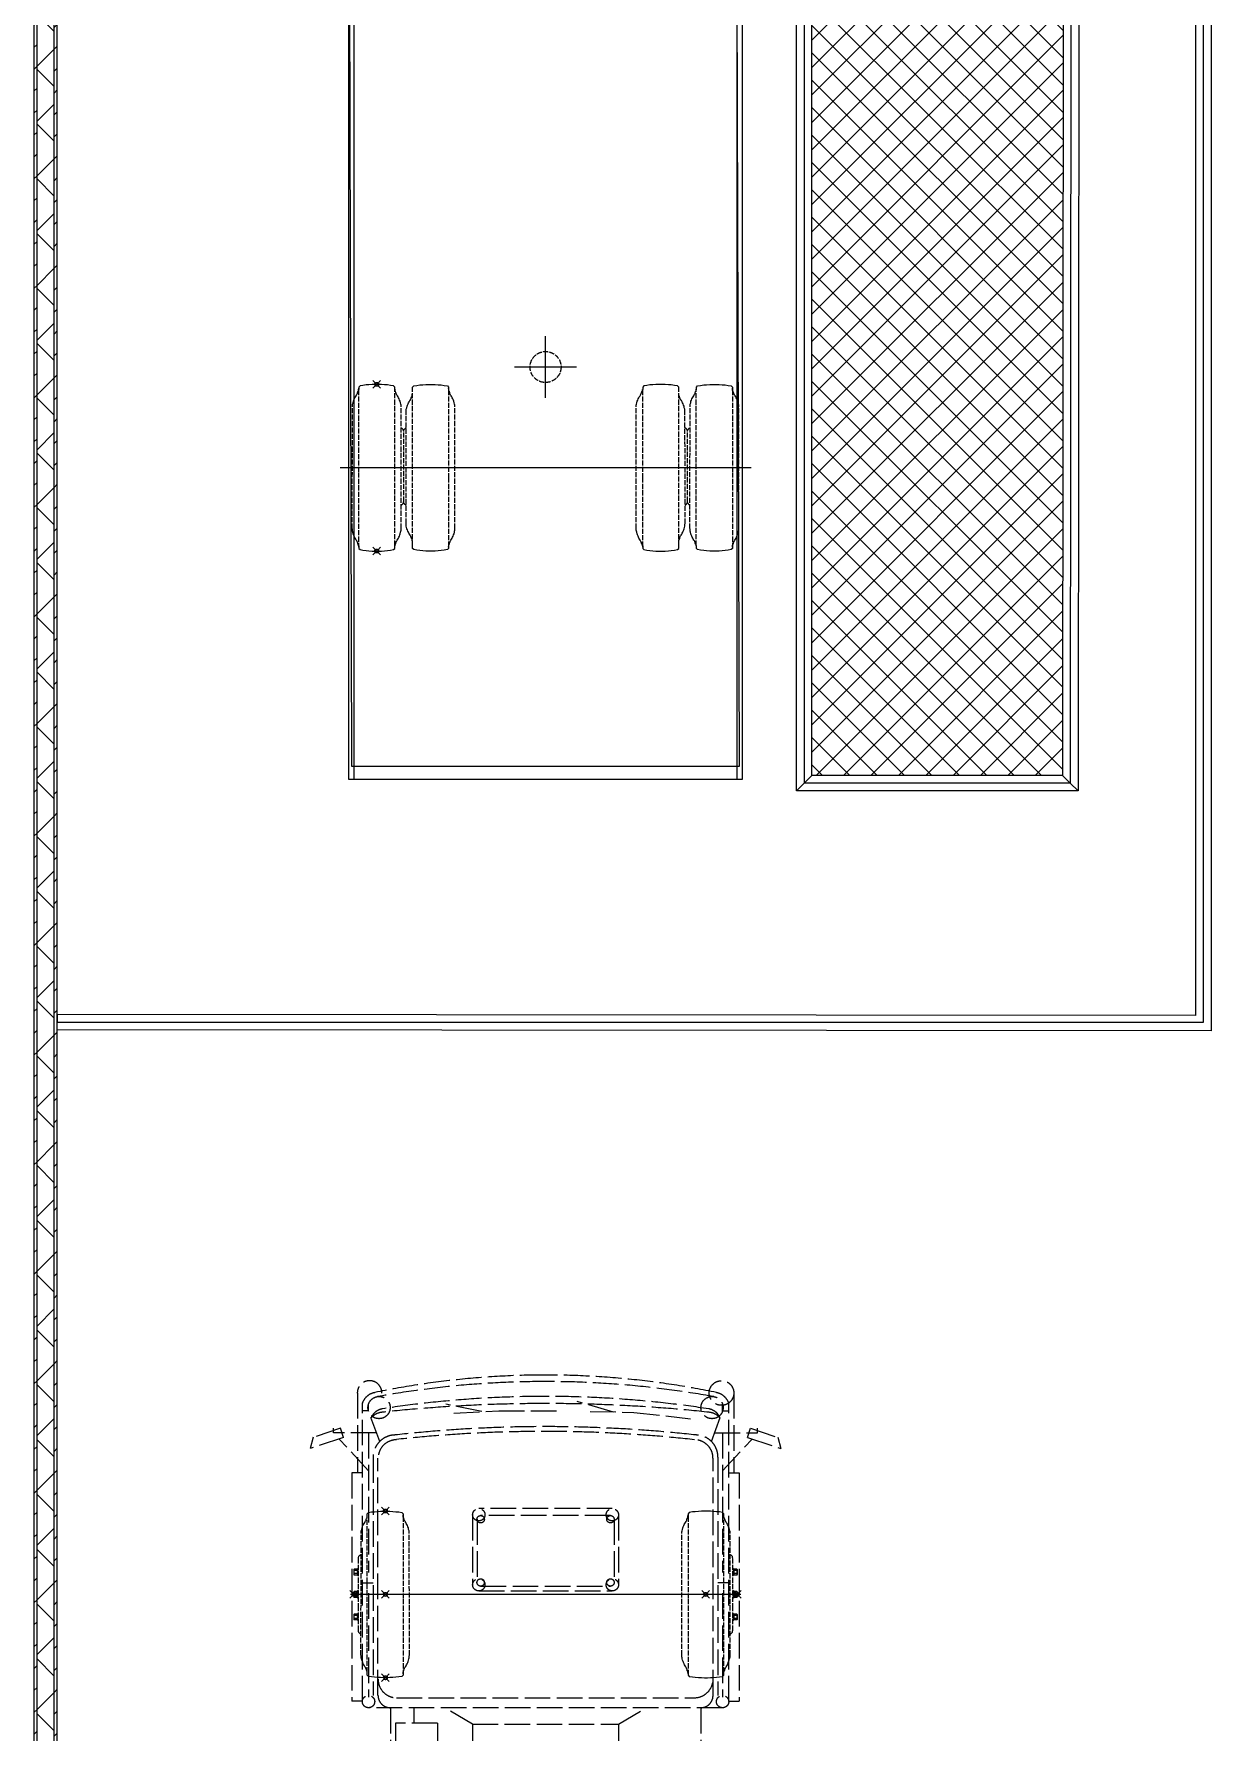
# Model space of a CAD drawing. Extents: x -3873 to 164127, y 7129 to 96529.
# Drawn here: x 27067 to 34667, y 37548 to 48509 of the extents above; entities that cross this region are included whole.
import ezdxf

# ---------------------------------------------------------------- set-up
doc = ezdxf.new("R2010")
doc.units = 0
doc.header["$PDMODE"] = 35
doc.header["$PDSIZE"] = 25
for name, pattern in [('CENTER', [50.8, 31.75, -6.35, 6.35, -6.35]), ('DASHED', [0.2068, 0.1655, -0.0413]), ('K5LT32789', [0])]:
    doc.linetypes.add(name, pattern=pattern)
doc.layers.get('0').update_dxf_attribs({"linetype": 'CONTINUOUS'})
doc.layers.add('BUILDING', color=2, linetype='CONTINUOUS')
doc.layers.add('LAYOUT customer', color=170, linetype='CONTINUOUS')
pattern_1 = [(45, (0, 0), (-70.71068, 70.71068), [])]

# ---------------------------------------------------------------- blocks, each defined once
blk = doc.blocks.new('A$C0c66cbf5')
at = {"linetype": 'DASHED', "ltscale": 1000}
for p, q in [((-471, -9485), (-471, -8623)), ((471, -9485), (471, -8623)), ((-1002, -9591), (-1002, -9237)), ((697, -9491), (697, -9305)), ((969, -9491), (969, -9305)), ((1002, -9591), (1002, -9237)), ((-471, -9485), (-650, -9591)), ((471, -9485), (-471, -9485)), ((471, -9485), (650, -9591)), ((697, -9491), (969, -9491)), ((849, -9491), (849, -9591)), ((-1183, -9633), (-1250, -9633)), ((-1250, -11108), (-1250, -9633)), ((-1183, -9631), (-1183, -11559)), ((-1143, -9591), (1143, -9591)), ((1183, -9631), (1183, -11559)), ((1183, -9633), (1250, -9633)), ((1250, -11108), (1250, -9633)), ((-1143, -10330), (-1143, -9660)), ((-1113, -11209), (-1113, -9671)), ((-1082, -9671), (-1082, -11202)), ((962, -9656), (-962, -9656)), ((1082, -9671), (1082, -11202)), ((1113, -11209), (1113, -9671)), ((1143, -10330), (1143, -9660)), ((-1183, -10398), (-1113, -10398)), ((-471, -10837), (-471, -10385)), ((-442, -10808), (-442, -10400)), ((431, -10345), (-431, -10345)), ((419, -10376), (-419, -10376)), ((442, -10808), (442, -10400)), ((471, -10837), (471, -10385)), ((1183, -10398), (1113, -10398)), ((-1143, -11366), (-1143, -10464)), ((1143, -11366), (1143, -10464)), ((-419, -10832), (419, -10832)), ((-431, -10877), (431, -10877)), ((-1143, -11121), (-1333, -11326)), ((-1183, -11108), (-1250, -11108)), ((-1215, -11623), (-1215, -11108)), ((1143, -11121), (1333, -11326)), ((1183, -11108), (1250, -11108)), ((1215, -11623), (1215, -11108)), ((-1500, -11337), (-1520, -11264)), ((-1304, -11336), (-1520, -11264)), ((1304, -11336), (1520, -11264)), ((1500, -11337), (1520, -11264)), ((-1324, -11395), (-1500, -11337)), ((-1369, -11366), (-1369, -11395)), ((-1091, -11366), (-1369, -11366)), ((-1304, -11336), (-1324, -11395)), ((-1071, -11310), (-1143, -11508)), ((1071, -11310), (1143, -11508)), ((1091, -11366), (1369, -11366)), ((1304, -11336), (1324, -11395)), ((1324, -11395), (1500, -11337)), ((1369, -11366), (1369, -11395)), ((-1143, -11508), (-1183, -11508)), ((-1143, -11508), (-1143, -11550)), ((-571, -11498), (-936, -11457)), ((-288, -11504), (-571, -11498)), ((-438, -11500), (-205, -11568)), ((301, -11509), (-87, -11509)), ((592, -11492), (301, -11509)), ((411, -11503), (644, -11550)), ((1143, -11508), (1183, -11508)), ((1143, -11508), (1143, -11550))]:
    blk.add_line(p, q, dxfattribs=at)
at = {"linetype": 'DASHED', "ltscale": 200}
for p, q in [((-1170, -9861), (-1174, -9868)), ((-1166, -9856), (-1170, -9861)), ((-1163, -9851), (-1166, -9856)), ((-1161, -9846), (-1163, -9851)), ((-1158, -9841), (-1161, -9846)), ((-1157, -9835), (-1158, -9841)), ((-1156, -9830), (-1157, -9835)), ((-1154, -9829), (-1156, -9830)), ((-1153, -9827), (-1154, -9828)), ((-1154, -9828), (-1154, -9829)), ((-1152, -9823), (-1153, -9827)), ((-1151, -9811), (-1152, -9823)), ((-1143, -9794), (-1151, -9802)), ((-1151, -9802), (-1151, -9818)), ((-1151, -9818), (-1151, -9820)), ((-1151, -9820), (-1151, -10825)), ((-1123, -9791), (-1143, -9794)), ((-1104, -9789), (-1123, -9791)), ((-1084, -9787), (-1104, -9789)), ((-1065, -9786), (-1084, -9787)), ((-1045, -9785), (-1065, -9786)), ((-1026, -9785), (-1045, -9785)), ((-1006, -9786), (-1026, -9785)), ((-987, -9787), (-1006, -9786)), ((-967, -9789), (-987, -9787)), ((-948, -9791), (-967, -9789)), ((-928, -9794), (-948, -9791)), ((-920, -9802), (-928, -9794)), ((-920, -9818), (-920, -9802)), ((-920, -9811), (-919, -9823)), ((-920, -9820), (-920, -9818)), ((-920, -10292), (-920, -9820)), ((-919, -9823), (-918, -9827)), ((-918, -9827), (-917, -9828)), ((-917, -9828), (-917, -9829)), ((-917, -9829), (-915, -9830)), ((-915, -9830), (-914, -9835)), ((-914, -9835), (-913, -9841)), ((-913, -9841), (-910, -9846)), ((-910, -9846), (-908, -9851)), ((-908, -9851), (-905, -9856)), ((-905, -9856), (-901, -9861)), ((-901, -9861), (-897, -9868)), ((901, -9861), (897, -9868)), ((905, -9856), (901, -9861)), ((908, -9851), (905, -9856)), ((910, -9846), (908, -9851)), ((913, -9841), (910, -9846)), ((914, -9835), (913, -9841)), ((915, -9830), (914, -9835)), ((917, -9829), (915, -9830)), ((918, -9827), (917, -9828)), ((917, -9828), (917, -9829)), ((919, -9823), (918, -9827)), ((920, -9811), (919, -9823)), ((920, -9802), (928, -9794)), ((920, -9818), (920, -9802)), ((920, -9820), (920, -9818)), ((920, -10292), (920, -9820)), ((928, -9794), (948, -9791)), ((948, -9791), (967, -9789)), ((967, -9789), (987, -9787)), ((987, -9787), (1006, -9786)), ((1006, -9786), (1026, -9785)), ((1026, -9785), (1045, -9785)), ((1045, -9785), (1065, -9786)), ((1065, -9786), (1084, -9787)), ((1084, -9787), (1104, -9789)), ((1104, -9789), (1123, -9791)), ((1123, -9791), (1143, -9794)), ((1143, -9794), (1151, -9802)), ((1151, -9802), (1151, -9818)), ((1151, -9811), (1152, -9823)), ((1151, -9818), (1151, -9820)), ((1151, -9820), (1151, -10825)), ((1152, -9823), (1153, -9827)), ((1153, -9827), (1154, -9828)), ((1154, -9828), (1154, -9829)), ((1154, -9829), (1155, -9830)), ((1155, -9830), (1157, -9835)), ((1157, -9835), (1158, -9841)), ((1158, -9841), (1161, -9846)), ((1161, -9846), (1163, -9851)), ((1163, -9851), (1166, -9856)), ((1166, -9856), (1170, -9861)), ((1170, -9861), (1174, -9868)), ((-1191, -9926), (-1192, -9930)), ((-1192, -9930), (-1191, -10719)), ((-1190, -9914), (-1191, -9920)), ((-1191, -9920), (-1191, -9926)), ((-1188, -9906), (-1190, -9914)), ((-1186, -9898), (-1188, -9906)), ((-1183, -9890), (-1186, -9898)), ((-1180, -9883), (-1183, -9890)), ((-1177, -9875), (-1180, -9883)), ((-1174, -9868), (-1177, -9875)), ((-897, -9868), (-894, -9875)), ((-894, -9875), (-890, -9883)), ((-890, -9883), (-888, -9890)), ((-888, -9890), (-885, -9898)), ((-885, -9898), (-883, -9906)), ((-883, -9906), (-881, -9914)), ((-881, -9914), (-880, -9920)), ((-881, -9969), (-881, -9969)), ((-880, -9920), (-880, -9926)), ((-880, -9926), (-879, -9930)), ((-879, -9930), (-880, -10719)), ((880, -9926), (879, -9930)), ((879, -9930), (880, -10719)), ((881, -9914), (880, -9920)), ((880, -9920), (880, -9926)), ((883, -9906), (881, -9914)), ((881, -9969), (881, -9969)), ((885, -9898), (883, -9906)), ((888, -9890), (885, -9898)), ((890, -9883), (888, -9890)), ((894, -9875), (890, -9883)), ((897, -9868), (894, -9875)), ((1174, -9868), (1177, -9875)), ((1177, -9875), (1180, -9883)), ((1180, -9883), (1183, -9890)), ((1183, -9890), (1186, -9898)), ((1186, -9898), (1188, -9906)), ((1188, -9906), (1190, -9914)), ((1190, -9914), (1191, -9920)), ((1191, -9920), (1191, -9926)), ((1191, -9926), (1192, -9930)), ((1192, -9930), (1191, -10719)), ((-1207, -10082), (-1208, -10084)), ((-1208, -10084), (-1208, -10087)), ((-1206, -10079), (-1207, -10082)), ((-1205, -10077), (-1206, -10079)), ((-1203, -10074), (-1205, -10077)), ((-1201, -10072), (-1203, -10074)), ((-1199, -10070), (-1201, -10072)), ((-1197, -10069), (-1199, -10070)), ((-1194, -10067), (-1197, -10069)), ((-1192, -10066), (-1194, -10067)), ((1192, -10066), (1194, -10067)), ((1194, -10067), (1197, -10069)), ((1197, -10069), (1199, -10070)), ((1199, -10070), (1201, -10072)), ((1201, -10072), (1203, -10074)), ((1203, -10074), (1205, -10077)), ((1205, -10077), (1206, -10079)), ((1206, -10079), (1207, -10082)), ((1207, -10082), (1208, -10084)), ((1208, -10084), (1208, -10087)), ((-1238, -10162), (-1236, -10158)), ((-1238, -10177), (-1238, -10162)), ((-1238, -10193), (-1238, -10177)), ((-1236, -10196), (-1238, -10193)), ((-1236, -10158), (-1237, -10161)), ((-1237, -10161), (-1237, -10163)), ((-1237, -10163), (-1237, -10165)), ((-1237, -10165), (-1236, -10168)), ((-1236, -10168), (-1237, -10173)), ((-1237, -10173), (-1237, -10177)), ((-1237, -10177), (-1237, -10182)), ((-1237, -10182), (-1236, -10187)), ((-1236, -10187), (-1237, -10189)), ((-1237, -10189), (-1237, -10191)), ((-1237, -10191), (-1237, -10194)), ((-1237, -10194), (-1236, -10196)), ((-1236, -10158), (-1234, -10158)), ((-1236, -10168), (-1234, -10168)), ((-1236, -10187), (-1234, -10187)), ((-1234, -10158), (-1216, -10158)), ((-1234, -10168), (-1216, -10168)), ((-1234, -10187), (-1216, -10187)), ((-1216, -10160), (-1216, -10158)), ((-1216, -10161), (-1216, -10158)), ((-1216, -10177), (-1216, -10160)), ((-1216, -10168), (-1216, -10165)), ((-1216, -10174), (-1216, -10168)), ((-1216, -10194), (-1216, -10177)), ((-1216, -10187), (-1216, -10180)), ((-1216, -10190), (-1216, -10187)), ((-1216, -10196), (-1216, -10193)), ((-1216, -10196), (-1216, -10194)), ((-1215, -10158), (-1212, -10154)), ((-1215, -10160), (-1215, -10158)), ((-1215, -10196), (-1215, -10194)), ((-1212, -10177), (-1212, -10154)), ((-1212, -10154), (-1209, -10154)), ((-1212, -10200), (-1212, -10177)), ((-1208, -10087), (-1209, -10090)), ((-1209, -10090), (-1209, -10233)), ((1208, -10087), (1208, -10090)), ((1208, -10090), (1208, -10233)), ((1208, -10154), (1212, -10154)), ((1215, -10158), (1212, -10154)), ((1212, -10177), (1212, -10154)), ((1212, -10200), (1212, -10177)), ((1215, -10160), (1215, -10158)), ((1215, -10160), (1216, -10158)), ((1216, -10158), (1215, -10161)), ((1215, -10177), (1215, -10160)), ((1215, -10165), (1216, -10168)), ((1216, -10168), (1215, -10174)), ((1215, -10194), (1215, -10177)), ((1215, -10180), (1216, -10187)), ((1216, -10187), (1215, -10190)), ((1215, -10193), (1216, -10196)), ((1216, -10196), (1215, -10194)), ((1215, -10196), (1215, -10194)), ((1216, -10158), (1234, -10158)), ((1216, -10168), (1234, -10168)), ((1216, -10187), (1234, -10187)), ((1234, -10158), (1236, -10158)), ((1234, -10168), (1236, -10168)), ((1234, -10187), (1236, -10187)), ((1238, -10162), (1236, -10158)), ((1237, -10161), (1236, -10158)), ((1236, -10168), (1237, -10165)), ((1237, -10173), (1236, -10168)), ((1236, -10187), (1237, -10182)), ((1237, -10189), (1236, -10187)), ((1236, -10196), (1238, -10193)), ((1236, -10196), (1237, -10194)), ((1237, -10163), (1237, -10161)), ((1237, -10165), (1237, -10163)), ((1237, -10177), (1237, -10173)), ((1237, -10182), (1237, -10177)), ((1237, -10191), (1237, -10189)), ((1237, -10194), (1237, -10191)), ((1238, -10177), (1238, -10162)), ((1238, -10193), (1238, -10177)), ((-1236, -10196), (-1234, -10196)), ((-1234, -10196), (-1216, -10196)), ((-1212, -10200), (-1215, -10196)), ((-1215, -10304), (-1212, -10300)), ((-1212, -10200), (-1209, -10200)), ((-1212, -10323), (-1212, -10300)), ((-1212, -10300), (-1209, -10300)), ((-1209, -10233), (-1209, -10556)), ((-920, -10825), (-920, -10292)), ((920, -10825), (920, -10292)), ((1208, -10200), (1212, -10200)), ((1208, -10233), (1208, -10556)), ((1208, -10300), (1212, -10300)), ((1212, -10200), (1215, -10196)), ((1215, -10304), (1212, -10300)), ((1212, -10323), (1212, -10300)), ((1216, -10196), (1234, -10196)), ((1234, -10196), (1236, -10196)), ((-1238, -10307), (-1236, -10304)), ((-1238, -10323), (-1238, -10307)), ((-1238, -10339), (-1238, -10323)), ((-1236, -10342), (-1238, -10339)), ((-1236, -10304), (-1237, -10306)), ((-1237, -10306), (-1237, -10309)), ((-1237, -10309), (-1237, -10311)), ((-1237, -10311), (-1236, -10313)), ((-1236, -10313), (-1237, -10318)), ((-1237, -10318), (-1237, -10323)), ((-1237, -10323), (-1237, -10327)), ((-1237, -10327), (-1236, -10332)), ((-1236, -10332), (-1237, -10335)), ((-1237, -10335), (-1237, -10337)), ((-1237, -10337), (-1237, -10339)), ((-1237, -10339), (-1236, -10342)), ((-1236, -10304), (-1234, -10304)), ((-1236, -10313), (-1234, -10313)), ((-1236, -10332), (-1234, -10332)), ((-1236, -10342), (-1234, -10342)), ((-1234, -10304), (-1216, -10304)), ((-1234, -10313), (-1216, -10313)), ((-1234, -10332), (-1216, -10332)), ((-1234, -10342), (-1216, -10342)), ((-1216, -10306), (-1216, -10304)), ((-1216, -10307), (-1216, -10304)), ((-1216, -10323), (-1216, -10306)), ((-1216, -10313), (-1216, -10310)), ((-1216, -10320), (-1216, -10313)), ((-1216, -10340), (-1216, -10323)), ((-1216, -10332), (-1216, -10326)), ((-1216, -10336), (-1216, -10332)), ((-1216, -10342), (-1216, -10339)), ((-1216, -10342), (-1216, -10340)), ((-1215, -10306), (-1215, -10304)), ((-1215, -10342), (-1215, -10340)), ((-1212, -10346), (-1215, -10342)), ((-1212, -10346), (-1212, -10323)), ((-1212, -10346), (-1209, -10346)), ((1208, -10346), (1212, -10346)), ((1212, -10346), (1212, -10323)), ((1212, -10346), (1215, -10342)), ((1215, -10306), (1215, -10304)), ((1215, -10306), (1216, -10304)), ((1216, -10304), (1215, -10307)), ((1215, -10323), (1215, -10306)), ((1215, -10310), (1216, -10313)), ((1216, -10313), (1215, -10320)), ((1215, -10340), (1215, -10323)), ((1215, -10326), (1216, -10332)), ((1216, -10332), (1215, -10336)), ((1215, -10339), (1216, -10342)), ((1216, -10342), (1215, -10340)), ((1215, -10342), (1215, -10340)), ((1216, -10304), (1234, -10304)), ((1216, -10313), (1234, -10313)), ((1216, -10332), (1234, -10332)), ((1216, -10342), (1234, -10342)), ((1234, -10304), (1236, -10304)), ((1234, -10313), (1236, -10313)), ((1234, -10332), (1236, -10332)), ((1234, -10342), (1236, -10342)), ((1238, -10307), (1236, -10304)), ((1237, -10306), (1236, -10304)), ((1236, -10313), (1237, -10311)), ((1237, -10318), (1236, -10313)), ((1236, -10332), (1237, -10327)), ((1237, -10335), (1236, -10332)), ((1236, -10342), (1238, -10339)), ((1236, -10342), (1237, -10339)), ((1237, -10309), (1237, -10306)), ((1237, -10311), (1237, -10309)), ((1237, -10323), (1237, -10318)), ((1237, -10327), (1237, -10323)), ((1237, -10337), (1237, -10335)), ((1237, -10339), (1237, -10337)), ((1238, -10323), (1238, -10307)), ((1238, -10339), (1238, -10323)), ((-1238, -10452), (-1236, -10448)), ((-1238, -10467), (-1238, -10452)), ((-1238, -10483), (-1238, -10467)), ((-1236, -10486), (-1238, -10483)), ((-1236, -10448), (-1237, -10451)), ((-1237, -10451), (-1237, -10453)), ((-1237, -10453), (-1237, -10455)), ((-1237, -10455), (-1236, -10458)), ((-1236, -10458), (-1237, -10463)), ((-1237, -10463), (-1237, -10467)), ((-1237, -10467), (-1237, -10472)), ((-1237, -10472), (-1236, -10477)), ((-1236, -10477), (-1237, -10479)), ((-1237, -10479), (-1237, -10481)), ((-1237, -10481), (-1237, -10484)), ((-1237, -10484), (-1236, -10486)), ((-1236, -10448), (-1234, -10448)), ((-1236, -10458), (-1234, -10458)), ((-1236, -10477), (-1234, -10477)), ((-1236, -10486), (-1234, -10486)), ((-1234, -10448), (-1216, -10448)), ((-1234, -10458), (-1216, -10458)), ((-1234, -10477), (-1216, -10477)), ((-1234, -10486), (-1216, -10486)), ((-1216, -10450), (-1216, -10448)), ((-1216, -10451), (-1216, -10448)), ((-1216, -10467), (-1216, -10450)), ((-1216, -10458), (-1216, -10455)), ((-1216, -10464), (-1216, -10458)), ((-1216, -10484), (-1216, -10467)), ((-1216, -10477), (-1216, -10470)), ((-1216, -10480), (-1216, -10477)), ((-1216, -10486), (-1216, -10483)), ((-1216, -10486), (-1216, -10484)), ((-1215, -10448), (-1212, -10444)), ((-1215, -10450), (-1215, -10448)), ((-1215, -10486), (-1215, -10484)), ((-1212, -10490), (-1215, -10486)), ((-1212, -10444), (-1209, -10444)), ((-1212, -10467), (-1212, -10444)), ((-1212, -10490), (-1212, -10467)), ((-1212, -10490), (-1209, -10490)), ((1208, -10444), (1212, -10444)), ((1208, -10490), (1212, -10490)), ((1212, -10467), (1212, -10444)), ((1215, -10448), (1212, -10444)), ((1212, -10490), (1212, -10467)), ((1212, -10490), (1215, -10486)), ((1215, -10450), (1216, -10448)), ((1215, -10450), (1215, -10448)), ((1216, -10448), (1215, -10451)), ((1215, -10467), (1215, -10450)), ((1215, -10455), (1216, -10458)), ((1216, -10458), (1215, -10464)), ((1215, -10484), (1215, -10467)), ((1215, -10470), (1216, -10477)), ((1216, -10477), (1215, -10480)), ((1215, -10483), (1216, -10486)), ((1215, -10486), (1215, -10484)), ((1216, -10486), (1215, -10484)), ((1216, -10448), (1234, -10448)), ((1216, -10458), (1234, -10458)), ((1216, -10477), (1234, -10477)), ((1216, -10486), (1234, -10486)), ((1234, -10448), (1236, -10448)), ((1234, -10458), (1236, -10458)), ((1234, -10477), (1236, -10477)), ((1234, -10486), (1236, -10486)), ((1238, -10452), (1236, -10448)), ((1237, -10451), (1236, -10448)), ((1236, -10458), (1237, -10455)), ((1237, -10463), (1236, -10458)), ((1236, -10477), (1237, -10472)), ((1237, -10479), (1236, -10477)), ((1236, -10486), (1238, -10483)), ((1236, -10486), (1237, -10484)), ((1237, -10453), (1237, -10451)), ((1237, -10455), (1237, -10453)), ((1237, -10467), (1237, -10463)), ((1237, -10472), (1237, -10467)), ((1237, -10481), (1237, -10479)), ((1237, -10484), (1237, -10481)), ((1238, -10467), (1238, -10452)), ((1238, -10483), (1238, -10467)), ((-1209, -10556), (-1208, -10559)), ((-1208, -10559), (-1208, -10562)), ((-1208, -10562), (-1207, -10564)), ((-1207, -10564), (-1206, -10567)), ((-1206, -10567), (-1205, -10569)), ((-1205, -10569), (-1203, -10572)), ((-1203, -10572), (-1201, -10574)), ((-1201, -10574), (-1199, -10576)), ((-1199, -10576), (-1197, -10577)), ((-1197, -10577), (-1194, -10579)), ((-1194, -10579), (-1191, -10580)), ((1194, -10579), (1191, -10580)), ((1197, -10577), (1194, -10579)), ((1199, -10576), (1197, -10577)), ((1201, -10574), (1199, -10576)), ((1203, -10572), (1201, -10574)), ((1205, -10569), (1203, -10572)), ((1206, -10567), (1205, -10569)), ((1207, -10564), (1206, -10567)), ((1208, -10562), (1207, -10564)), ((1208, -10556), (1208, -10559)), ((1208, -10559), (1208, -10562)), ((-1191, -10719), (-1191, -10726)), ((-1191, -10726), (-1190, -10733)), ((-1190, -10733), (-1187, -10743)), ((-881, -10733), (-884, -10743)), ((-880, -10726), (-881, -10733)), ((-880, -10719), (-880, -10726)), ((880, -10719), (880, -10726)), ((880, -10726), (881, -10733)), ((881, -10733), (884, -10743)), ((1190, -10733), (1187, -10743)), ((1191, -10726), (1190, -10733)), ((1191, -10719), (1191, -10726)), ((-1187, -10743), (-1185, -10752)), ((-1185, -10752), (-1182, -10760)), ((-1182, -10760), (-1179, -10767)), ((-1179, -10767), (-1175, -10774)), ((-1175, -10774), (-1172, -10781)), ((-1172, -10781), (-1167, -10788)), ((-1167, -10788), (-1164, -10793)), ((-1164, -10793), (-1162, -10797)), ((-1162, -10797), (-1159, -10803)), ((-1159, -10803), (-1158, -10808)), ((-1158, -10808), (-1156, -10813)), ((-1156, -10813), (-1156, -10816)), ((-1156, -10816), (-1154, -10817)), ((-1154, -10817), (-1154, -10818)), ((-1154, -10818), (-1152, -10822)), ((-1152, -10822), (-1151, -10834)), ((-1152, -10827), (-1152, -10828)), ((-1151, -10825), (-1151, -10828)), ((-1151, -10828), (-1151, -10843)), ((-1151, -10843), (-1143, -10851)), ((-1143, -10851), (-1123, -10855)), ((-948, -10855), (-928, -10851)), ((-928, -10851), (-920, -10843)), ((-920, -10828), (-920, -10825)), ((-919, -10827), (-920, -10837)), ((-920, -10843), (-920, -10828)), ((-917, -10818), (-919, -10822)), ((-919, -10822), (-919, -10827)), ((-915, -10816), (-917, -10817)), ((-917, -10817), (-917, -10818)), ((-913, -10808), (-915, -10813)), ((-915, -10813), (-915, -10816)), ((-912, -10803), (-913, -10808)), ((-909, -10797), (-912, -10803)), ((-907, -10793), (-909, -10797)), ((-903, -10788), (-907, -10793)), ((-899, -10781), (-903, -10788)), ((-896, -10774), (-899, -10781)), ((-892, -10767), (-896, -10774)), ((-889, -10760), (-892, -10767)), ((-886, -10752), (-889, -10760)), ((-884, -10743), (-886, -10752)), ((884, -10743), (886, -10752)), ((886, -10752), (889, -10760)), ((889, -10760), (892, -10767)), ((892, -10767), (896, -10774)), ((896, -10774), (899, -10781)), ((899, -10781), (903, -10788)), ((903, -10788), (907, -10793)), ((907, -10793), (909, -10797)), ((909, -10797), (912, -10803)), ((912, -10803), (913, -10808)), ((913, -10808), (915, -10813)), ((915, -10813), (915, -10816)), ((915, -10816), (917, -10817)), ((917, -10817), (917, -10818)), ((917, -10818), (919, -10822)), ((919, -10822), (919, -10827)), ((919, -10827), (920, -10837)), ((920, -10828), (920, -10825)), ((920, -10843), (920, -10828)), ((928, -10851), (920, -10843)), ((948, -10855), (928, -10851)), ((1143, -10851), (1123, -10855)), ((1151, -10843), (1143, -10851)), ((1151, -10825), (1151, -10828)), ((1152, -10827), (1151, -10837)), ((1151, -10828), (1151, -10843)), ((1154, -10818), (1152, -10822)), ((1152, -10822), (1152, -10827)), ((1155, -10816), (1154, -10817)), ((1154, -10817), (1154, -10818)), ((1156, -10813), (1155, -10816)), ((1158, -10808), (1156, -10813)), ((1159, -10803), (1158, -10808)), ((1162, -10797), (1159, -10803)), ((1164, -10793), (1162, -10797)), ((1167, -10788), (1164, -10793)), ((1172, -10781), (1167, -10788)), ((1175, -10774), (1172, -10781)), ((1179, -10767), (1175, -10774)), ((1182, -10760), (1179, -10767)), ((1185, -10752), (1182, -10760)), ((1187, -10743), (1185, -10752)), ((-1123, -10855), (-1104, -10857)), ((-1104, -10857), (-1084, -10859)), ((-1084, -10859), (-1065, -10860)), ((-1065, -10860), (-1045, -10861)), ((-1045, -10861), (-1026, -10861)), ((-1026, -10861), (-1006, -10860)), ((-1006, -10860), (-987, -10859)), ((-987, -10859), (-967, -10857)), ((-967, -10857), (-948, -10855)), ((967, -10857), (948, -10855)), ((987, -10859), (967, -10857)), ((1006, -10860), (987, -10859)), ((1026, -10861), (1006, -10860)), ((1045, -10861), (1026, -10861)), ((1065, -10860), (1045, -10861)), ((1084, -10859), (1065, -10860)), ((1104, -10857), (1084, -10859)), ((1123, -10855), (1104, -10857))]:
    blk.add_line(p, q, dxfattribs=at)
at = {"linetype": 'CENTER', "ltscale": 200}
blk.add_line((-1260, -10323), (1260, -10323), dxfattribs=at)
at = {"linetype": 'DASHED', "ltscale": 1000}
for centre, radius in [((-1143, -9631), 39.7), ((1143, -9631), 39.7), ((-431, -10385), 39.7), ((-419, -10400), 23.8), ((431, -10385), 39.7), ((419, -10400), 23.8), ((-431, -10837), 39.7), ((-419, -10808), 23.8), ((431, -10837), 39.7), ((419, -10808), 23.8), ((-1075, -11529), 71.7), ((1075, -11529), 71.7), ((-1136, -11623), 79.5)]:
    blk.add_circle(centre, radius, dxfattribs=at)
for centre, radius, start, end in [((-1002, -9671), 79.5, 90, 180), ((1002, -9671), 79.5, 0, 90), ((-962, -9775), 119, 90, 180), ((962, -9775), 119, 0, 90), ((-970, -11209), 143, 180, 270), ((-962, -11202), 119, 180, 270), ((962, -11202), 119, 270, 0), ((970, -11209), 143, 270, 0), ((0, -2622), 8784, 263.658, 276.342), ((8, -2591), 8784, 263.658, 276.342), ((-1046, -11393), 106, 220.7741, 263.8959), ((-1039, -11428), 93.7, 201.6513, 261.2919), ((0, -1614), 9941, 263.8959, 270), ((0, -1614), 9941, 270, 276.1041), ((1039, -11428), 93.7, 278.7081, 338.3487), ((1046, -11393), 106, 276.1041, 319.2259), ((-1085, -11523), 104, 199.8673, 259.9482), ((0, -5608), 6089, 259.7307, 270), ((0, -4643), 6958, 261.2919, 270), ((0, -4643), 6958, 270, 278.7081), ((0, -5608), 6089, 270, 280.2693), ((1085, -11523), 104, 280.0518, 340.1327), ((0, -6294), 5445, 258.3132, 270), ((0, -6294), 5445, 270, 281.6868), ((1136, -11623), 79.5, 180, 0)]:
    blk.add_arc(centre, radius, start, end, dxfattribs=at)
at = {"linetype": 'DASHED', "ltscale": 200}
for p in [(1034, -9785), (-1238, -10323), (-1238, -10323), (-1238, -10323), (-1238, -10323), (-1238, -10323), (-1034, -10323), (1034, -10323), (1238, -10323), (1238, -10323), (1034, -10861)]:
    blk.add_point(p, dxfattribs=at)
blk = doc.blocks.new('A$Cc6461a2a')
h = blk.add_hatch()
h.set_pattern_fill('ANSI37', color=256, scale=1000)
h.set_pattern_definition([(45, (2350.6, -29707.65), (-88.38835, 88.38835), []), (135, (2350.6, -29707.65), (-88.38835, -88.38835), [])])
h.paths.add_polyline_path([(-100, -100), (-1727, -98), (-1727, -9305), (-109, -9305)])
at = {"color": 1}
for p, q in [((-1777, 2), (-1777, -48)), ((-1777, 2), (0, 0)), ((0, 0), (-50, -50)), ((0, 0), (-9, -9405)), ((-1827, -9405), (-1827, -48)), ((-1827, -48), (-1777, -48)), ((-1827, -9405), (-1777, -9355)), ((-9, -9405), (-1827, -9405)), ((-9, -9405), (-59, -9355))]:
    blk.add_line(p, q, dxfattribs=at)
for p, q in [((-1777, -48), (-1777, -9355)), ((-50, -48), (-1777, -48))]:
    blk.add_line(p, q)
at = {"color": 1, "linetype": 'BYBLOCK'}
for p, q in [((-1777, -98), (-1777, -48)), ((-1727, -48), (-1777, -48)), ((-1777, -98), (-100, -100)), ((-1727, -9305), (-1727, -48)), ((-100, -100), (-109, -9305)), ((-100, -100), (-50, -50)), ((-1727, -9305), (-1777, -9355)), ((-109, -9305), (-1727, -9305)), ((-109, -9305), (-59, -9355))]:
    blk.add_line(p, q, dxfattribs=at)
blk = doc.blocks.new('A$C013403e7')
at = {"color": 5}
for p, q in [((-1250, -11655), (-1274, -3255)), ((1226, -3255), (1250, -11655)), ((1250, -11655), (-1250, -11655))]:
    blk.add_line(p, q, dxfattribs=at)
at = {"layer": 'LAYOUT customer', "linetype": 'CENTER', "ltscale": 200}
for p, q in [((0, -9277), (0, -8877)), ((200, -9077), (-200, -9077)), ((1327, -9727), (-1327, -9727))]:
    blk.add_line(p, q, dxfattribs=at)
at = {"layer": 'LAYOUT customer', "linetype": 'DASHED', "ltscale": 200}
for p, q in [((-1198, -9199), (-1206, -9207)), ((-1206, -9207), (-1206, -9222)), ((-1179, -9196), (-1198, -9199)), ((-1159, -9193), (-1179, -9196)), ((-1140, -9191), (-1159, -9193)), ((-1120, -9190), (-1140, -9191)), ((-1100, -9189), (-1120, -9190)), ((-1080, -9189), (-1100, -9189)), ((-1060, -9190), (-1080, -9189)), ((-1040, -9191), (-1060, -9190)), ((-1021, -9193), (-1040, -9191)), ((-1001, -9196), (-1021, -9193)), ((-981, -9199), (-1001, -9196)), ((-973, -9207), (-981, -9199)), ((-973, -9222), (-973, -9207)), ((-859, -9207), (-851, -9199)), ((-859, -9222), (-859, -9207)), ((-851, -9199), (-832, -9196)), ((-832, -9196), (-812, -9193)), ((-812, -9193), (-793, -9191)), ((-793, -9191), (-773, -9190)), ((-773, -9190), (-753, -9189)), ((-753, -9189), (-733, -9189)), ((-733, -9189), (-713, -9190)), ((-713, -9190), (-693, -9191)), ((-693, -9191), (-674, -9193)), ((-674, -9193), (-654, -9196)), ((-654, -9196), (-634, -9199)), ((-634, -9199), (-626, -9207)), ((-626, -9207), (-626, -9222)), ((635, -9199), (627, -9207)), ((627, -9207), (627, -9222)), ((654, -9196), (635, -9199)), ((674, -9193), (654, -9196)), ((693, -9191), (674, -9193)), ((713, -9190), (693, -9191)), ((733, -9189), (713, -9190)), ((753, -9189), (733, -9189)), ((773, -9190), (753, -9189)), ((793, -9191), (773, -9190)), ((812, -9193), (793, -9191)), ((832, -9196), (812, -9193)), ((852, -9199), (832, -9196)), ((860, -9207), (852, -9199)), ((860, -9222), (860, -9207)), ((974, -9207), (982, -9199)), ((974, -9222), (974, -9207)), ((982, -9199), (1001, -9196)), ((1001, -9196), (1021, -9193)), ((1021, -9193), (1040, -9191)), ((1040, -9191), (1060, -9190)), ((1060, -9190), (1080, -9189)), ((1080, -9189), (1100, -9189)), ((1100, -9189), (1120, -9190)), ((1120, -9190), (1140, -9191)), ((1140, -9191), (1159, -9193)), ((1159, -9193), (1179, -9196)), ((1179, -9196), (1199, -9199)), ((1199, -9199), (1207, -9207)), ((1207, -9207), (1207, -9222)), ((-1246, -9317), (-1243, -9308)), ((-1243, -9308), (-1241, -9298)), ((-1241, -9298), (-1238, -9291)), ((-1238, -9291), (-1235, -9283)), ((-1235, -9283), (-1231, -9276)), ((-1231, -9276), (-1228, -9269)), ((-1228, -9269), (-1223, -9262)), ((-1223, -9262), (-1220, -9258)), ((-1220, -9258), (-1218, -9253)), ((-1218, -9253), (-1215, -9248)), ((-1215, -9248), (-1214, -9242)), ((-1214, -9242), (-1212, -9237)), ((-1212, -9237), (-1211, -9234)), ((-1211, -9234), (-1210, -9233)), ((-1210, -9233), (-1209, -9232)), ((-1209, -9232), (-1208, -9228)), ((-1208, -9223), (-1206, -9213)), ((-1208, -9228), (-1208, -9223)), ((-1206, -9222), (-1207, -9225)), ((-1207, -9225), (-1207, -9758)), ((-972, -9223), (-973, -9213)), ((-973, -9225), (-973, -9222)), ((-973, -10230), (-973, -9225)), ((-972, -9228), (-972, -9223)), ((-970, -9232), (-972, -9228)), ((-970, -9233), (-970, -9232)), ((-968, -9234), (-970, -9233)), ((-968, -9237), (-968, -9234)), ((-966, -9242), (-968, -9237)), ((-965, -9248), (-966, -9242)), ((-962, -9253), (-965, -9248)), ((-960, -9258), (-962, -9253)), ((-956, -9262), (-960, -9258)), ((-952, -9269), (-956, -9262)), ((-949, -9276), (-952, -9269)), ((-945, -9283), (-949, -9276)), ((-942, -9291), (-945, -9283)), ((-939, -9298), (-942, -9291)), ((-937, -9308), (-939, -9298)), ((-934, -9317), (-937, -9308)), ((-891, -9323), (-888, -9315)), ((-888, -9315), (-884, -9308)), ((-884, -9308), (-881, -9301)), ((-881, -9301), (-876, -9294)), ((-876, -9294), (-873, -9290)), ((-873, -9290), (-871, -9285)), ((-871, -9285), (-868, -9280)), ((-868, -9280), (-867, -9274)), ((-867, -9274), (-865, -9269)), ((-865, -9269), (-864, -9266)), ((-864, -9266), (-863, -9265)), ((-863, -9265), (-862, -9264)), ((-862, -9264), (-861, -9260)), ((-861, -9255), (-860, -9248)), ((-861, -9260), (-861, -9255)), ((-860, -9225), (-859, -9222)), ((-860, -10230), (-860, -9225)), ((-625, -9223), (-626, -9213)), ((-626, -9222), (-626, -9225)), ((-626, -9225), (-626, -9790)), ((-625, -9228), (-625, -9223)), ((-623, -9232), (-625, -9228)), ((-623, -9233), (-623, -9232)), ((-621, -9234), (-623, -9233)), ((-621, -9237), (-621, -9234)), ((-619, -9242), (-621, -9237)), ((-618, -9248), (-619, -9242)), ((-615, -9253), (-618, -9248)), ((-613, -9258), (-615, -9253)), ((-609, -9262), (-613, -9258)), ((-605, -9269), (-609, -9262)), ((-602, -9276), (-605, -9269)), ((-598, -9283), (-602, -9276)), ((-595, -9291), (-598, -9283)), ((-592, -9298), (-595, -9291)), ((-590, -9308), (-592, -9298)), ((-587, -9317), (-590, -9308)), ((587, -9317), (590, -9308)), ((590, -9308), (592, -9298)), ((592, -9298), (595, -9291)), ((595, -9291), (598, -9283)), ((598, -9283), (602, -9276)), ((602, -9276), (605, -9269)), ((605, -9269), (610, -9262)), ((610, -9262), (613, -9258)), ((613, -9258), (615, -9253)), ((615, -9253), (618, -9248)), ((618, -9248), (619, -9242)), ((619, -9242), (621, -9237)), ((621, -9237), (622, -9234)), ((622, -9234), (623, -9233)), ((623, -9233), (624, -9232)), ((624, -9232), (625, -9228)), ((625, -9223), (626, -9222)), ((625, -9228), (625, -9223)), ((627, -9222), (626, -9225)), ((626, -9225), (626, -9790)), ((860, -9225), (860, -9222)), ((860, -10230), (860, -9225)), ((861, -9255), (860, -9248)), ((861, -9260), (861, -9255)), ((863, -9264), (861, -9260)), ((863, -9265), (863, -9264)), ((865, -9266), (863, -9265)), ((865, -9269), (865, -9266)), ((867, -9274), (865, -9269)), ((868, -9280), (867, -9274)), ((871, -9285), (868, -9280)), ((873, -9290), (871, -9285)), ((877, -9294), (873, -9290)), ((881, -9301), (877, -9294)), ((884, -9308), (881, -9301)), ((888, -9315), (884, -9308)), ((891, -9323), (888, -9315)), ((934, -9317), (937, -9308)), ((937, -9308), (939, -9298)), ((939, -9298), (942, -9291)), ((942, -9291), (945, -9283)), ((945, -9283), (949, -9276)), ((949, -9276), (952, -9269)), ((952, -9269), (957, -9262)), ((957, -9262), (960, -9258)), ((960, -9258), (962, -9253)), ((962, -9253), (965, -9248)), ((965, -9248), (966, -9242)), ((966, -9242), (968, -9237)), ((968, -9237), (969, -9234)), ((969, -9234), (970, -9233)), ((970, -9233), (971, -9232)), ((971, -9232), (972, -9228)), ((972, -9223), (974, -9213)), ((972, -9228), (972, -9223)), ((973, -9225), (974, -9222)), ((973, -10230), (973, -9225)), ((1208, -9223), (1207, -9213)), ((1207, -9222), (1207, -9225)), ((1207, -9225), (1207, -9758)), ((1208, -9228), (1208, -9223)), ((1210, -9232), (1208, -9228)), ((1210, -9233), (1210, -9232)), ((1212, -9234), (1210, -9233)), ((1212, -9237), (1212, -9234)), ((1214, -9242), (1212, -9237)), ((1215, -9248), (1214, -9242)), ((1218, -9253), (1215, -9248)), ((1220, -9258), (1218, -9253)), ((1224, -9262), (1220, -9258)), ((1228, -9269), (1224, -9262)), ((1231, -9276), (1228, -9269)), ((1235, -9283), (1231, -9276)), ((1238, -9291), (1235, -9283)), ((1241, -9298), (1238, -9291)), ((1243, -9308), (1241, -9298)), ((1246, -9317), (1243, -9308)), ((-1248, -10120), (-1247, -9331)), ((-1247, -9324), (-1246, -9317)), ((-1247, -9331), (-1247, -9324)), ((-933, -9324), (-934, -9317)), ((-933, -9331), (-933, -9324)), ((-932, -10120), (-933, -9331)), ((-901, -10088), (-900, -9363)), ((-900, -9356), (-899, -9349)), ((-900, -9363), (-900, -9356)), ((-899, -9349), (-896, -9340)), ((-896, -9340), (-894, -9330)), ((-894, -9330), (-891, -9323)), ((-586, -9324), (-587, -9317)), ((-586, -9331), (-586, -9324)), ((-585, -10120), (-586, -9331)), ((585, -10120), (586, -9331)), ((586, -9324), (587, -9317)), ((586, -9331), (586, -9324)), ((894, -9330), (891, -9323)), ((896, -9340), (894, -9330)), ((899, -9349), (896, -9340)), ((900, -9356), (899, -9349)), ((900, -9363), (900, -9356)), ((901, -10088), (900, -9363)), ((932, -10120), (933, -9331)), ((933, -9324), (934, -9317)), ((933, -9331), (933, -9324)), ((1247, -9324), (1246, -9317)), ((1247, -9331), (1247, -9324)), ((1248, -10120), (1247, -9331)), ((-930, -9471), (-933, -9470)), ((-928, -9472), (-930, -9471)), ((-926, -9474), (-928, -9472)), ((-923, -9476), (-926, -9474)), ((-922, -9478), (-923, -9476)), ((-920, -9480), (-922, -9478)), ((-919, -9482), (-920, -9480)), ((-918, -9485), (-919, -9482)), ((-917, -9488), (-918, -9485)), ((-917, -9490), (-917, -9488)), ((-916, -9493), (-917, -9490)), ((-916, -9488), (-915, -9485)), ((-916, -9490), (-916, -9488)), ((-916, -9493), (-916, -9490)), ((-916, -9946), (-916, -9493)), ((-916, -9946), (-916, -9493)), ((-915, -9485), (-914, -9482)), ((-914, -9482), (-913, -9480)), ((-913, -9480), (-911, -9478)), ((-911, -9478), (-909, -9476)), ((-909, -9476), (-907, -9474)), ((-907, -9474), (-905, -9472)), ((-905, -9472), (-903, -9471)), ((-903, -9471), (-900, -9470)), ((903, -9471), (900, -9470)), ((905, -9472), (903, -9471)), ((907, -9474), (905, -9472)), ((909, -9476), (907, -9474)), ((911, -9478), (909, -9476)), ((913, -9480), (911, -9478)), ((914, -9482), (913, -9480)), ((915, -9485), (914, -9482)), ((916, -9488), (915, -9485)), ((916, -9490), (916, -9488)), ((916, -9493), (917, -9490)), ((916, -9493), (916, -9490)), ((916, -9946), (916, -9493)), ((916, -9946), (916, -9493)), ((917, -9488), (918, -9485)), ((917, -9490), (917, -9488)), ((918, -9485), (919, -9482)), ((919, -9482), (920, -9480)), ((920, -9480), (922, -9478)), ((922, -9478), (923, -9476)), ((923, -9476), (926, -9474)), ((926, -9474), (928, -9472)), ((928, -9472), (930, -9471)), ((930, -9471), (933, -9470)), ((-1207, -9758), (-1207, -10230)), ((-626, -9790), (-626, -10230)), ((626, -9790), (626, -10230)), ((1207, -9758), (1207, -10230)), ((-932, -9969), (-930, -9968)), ((-930, -9968), (-928, -9966)), ((-928, -9966), (-925, -9965)), ((-925, -9965), (-923, -9963)), ((-923, -9963), (-922, -9961)), ((-922, -9961), (-920, -9959)), ((-920, -9959), (-919, -9956)), ((-919, -9956), (-918, -9954)), ((-918, -9954), (-917, -9951)), ((-917, -9948), (-916, -9946)), ((-917, -9951), (-917, -9948)), ((-916, -9948), (-916, -9946)), ((-916, -9951), (-916, -9948)), ((-915, -9954), (-916, -9951)), ((-914, -9956), (-915, -9954)), ((-913, -9959), (-914, -9956)), ((-911, -9961), (-913, -9959)), ((-910, -9963), (-911, -9961)), ((-908, -9965), (-910, -9963)), ((-905, -9966), (-908, -9965)), ((-903, -9968), (-905, -9966)), ((-901, -9969), (-903, -9968)), ((901, -9969), (903, -9968)), ((903, -9968), (905, -9966)), ((905, -9966), (908, -9965)), ((908, -9965), (910, -9963)), ((910, -9963), (911, -9961)), ((911, -9961), (913, -9959)), ((913, -9959), (914, -9956)), ((914, -9956), (915, -9954)), ((915, -9954), (916, -9951)), ((917, -9948), (916, -9946)), ((916, -9948), (916, -9946)), ((916, -9951), (916, -9948)), ((917, -9951), (917, -9948)), ((918, -9954), (917, -9951)), ((919, -9956), (918, -9954)), ((920, -9959), (919, -9956)), ((922, -9961), (920, -9959)), ((923, -9963), (922, -9961)), ((925, -9965), (923, -9963)), ((928, -9966), (925, -9965)), ((930, -9968), (928, -9966)), ((932, -9969), (930, -9968)), ((-1247, -10124), (-1248, -10120)), ((-1247, -10130), (-1247, -10124)), ((-1246, -10136), (-1247, -10130)), ((-1244, -10144), (-1246, -10136)), ((-1242, -10153), (-1244, -10144)), ((-1239, -10160), (-1242, -10153)), ((-1236, -10168), (-1239, -10160)), ((-1233, -10175), (-1236, -10168)), ((-1230, -10182), (-1233, -10175)), ((-1226, -10189), (-1230, -10182)), ((-1222, -10195), (-1226, -10189)), ((-958, -10195), (-954, -10189)), ((-954, -10189), (-950, -10182)), ((-950, -10182), (-947, -10175)), ((-947, -10175), (-944, -10168)), ((-944, -10168), (-941, -10160)), ((-941, -10160), (-938, -10153)), ((-938, -10153), (-936, -10144)), ((-936, -10144), (-934, -10136)), ((-934, -10136), (-933, -10130)), ((-933, -10124), (-932, -10120)), ((-933, -10130), (-933, -10124)), ((-900, -10092), (-901, -10088)), ((-900, -10098), (-900, -10092)), ((-899, -10104), (-900, -10098)), ((-897, -10112), (-899, -10104)), ((-895, -10121), (-897, -10112)), ((-892, -10128), (-895, -10121)), ((-889, -10136), (-892, -10128)), ((-886, -10143), (-889, -10136)), ((-883, -10150), (-886, -10143)), ((-879, -10157), (-883, -10150)), ((-875, -10163), (-879, -10157)), ((-872, -10167), (-875, -10163)), ((-870, -10172), (-872, -10167)), ((-867, -10178), (-870, -10172)), ((-866, -10183), (-867, -10178)), ((-864, -10188), (-866, -10183)), ((-863, -10189), (-864, -10188)), ((-862, -10190), (-863, -10189)), ((-862, -10191), (-862, -10190)), ((-861, -10196), (-862, -10191)), ((-611, -10195), (-607, -10189)), ((-607, -10189), (-603, -10182)), ((-603, -10182), (-600, -10175)), ((-600, -10175), (-597, -10168)), ((-597, -10168), (-594, -10160)), ((-594, -10160), (-591, -10153)), ((-591, -10153), (-589, -10144)), ((-589, -10144), (-587, -10136)), ((-587, -10136), (-586, -10130)), ((-586, -10124), (-585, -10120)), ((-586, -10130), (-586, -10124)), ((586, -10124), (585, -10120)), ((586, -10130), (586, -10124)), ((587, -10136), (586, -10130)), ((589, -10144), (587, -10136)), ((591, -10153), (589, -10144)), ((594, -10160), (591, -10153)), ((597, -10168), (594, -10160)), ((600, -10175), (597, -10168)), ((603, -10182), (600, -10175)), ((607, -10189), (603, -10182)), ((611, -10195), (607, -10189)), ((861, -10196), (862, -10191)), ((862, -10191), (863, -10190)), ((863, -10189), (865, -10188)), ((863, -10190), (863, -10189)), ((865, -10188), (866, -10183)), ((866, -10183), (867, -10178)), ((867, -10178), (870, -10172)), ((870, -10172), (872, -10167)), ((872, -10167), (875, -10163)), ((875, -10163), (879, -10157)), ((879, -10157), (883, -10150)), ((883, -10150), (886, -10143)), ((886, -10143), (889, -10136)), ((889, -10136), (892, -10128)), ((892, -10128), (895, -10121)), ((895, -10121), (897, -10112)), ((897, -10112), (899, -10104)), ((899, -10104), (900, -10098)), ((900, -10092), (901, -10088)), ((900, -10098), (900, -10092)), ((933, -10124), (932, -10120)), ((933, -10130), (933, -10124)), ((934, -10136), (933, -10130)), ((936, -10144), (934, -10136)), ((938, -10153), (936, -10144)), ((941, -10160), (938, -10153)), ((944, -10168), (941, -10160)), ((947, -10175), (944, -10168)), ((950, -10182), (947, -10175)), ((954, -10189), (950, -10182)), ((958, -10195), (954, -10189)), ((1222, -10195), (1226, -10189)), ((1226, -10189), (1230, -10182)), ((1230, -10182), (1233, -10175)), ((1233, -10175), (1236, -10168)), ((1236, -10168), (1239, -10160)), ((1239, -10160), (1242, -10153)), ((1242, -10153), (1244, -10144)), ((1244, -10144), (1246, -10136)), ((1246, -10136), (1247, -10130)), ((1247, -10124), (1248, -10120)), ((1247, -10130), (1247, -10124)), ((-1219, -10199), (-1222, -10195)), ((-1217, -10204), (-1219, -10199)), ((-1214, -10210), (-1217, -10204)), ((-1213, -10215), (-1214, -10210)), ((-1211, -10220), (-1213, -10215)), ((-1210, -10221), (-1211, -10220)), ((-1209, -10222), (-1210, -10221)), ((-1209, -10223), (-1209, -10222)), ((-1208, -10228), (-1209, -10223)), ((-1206, -10239), (-1208, -10228)), ((-1207, -10230), (-1206, -10232)), ((-1206, -10232), (-1206, -10248)), ((-1206, -10248), (-1198, -10256)), ((-1198, -10256), (-1179, -10259)), ((-1179, -10259), (-1159, -10261)), ((-1159, -10261), (-1140, -10263)), ((-1140, -10263), (-1120, -10265)), ((-1120, -10265), (-1100, -10265)), ((-1100, -10265), (-1080, -10265)), ((-1080, -10265), (-1060, -10265)), ((-1060, -10265), (-1040, -10263)), ((-1040, -10263), (-1021, -10261)), ((-1021, -10261), (-1001, -10259)), ((-1001, -10259), (-981, -10256)), ((-981, -10256), (-973, -10248)), ((-973, -10239), (-972, -10228)), ((-973, -10232), (-973, -10230)), ((-973, -10248), (-973, -10232)), ((-972, -10228), (-971, -10223)), ((-971, -10223), (-970, -10222)), ((-970, -10221), (-968, -10220)), ((-970, -10222), (-970, -10221)), ((-968, -10220), (-967, -10215)), ((-967, -10215), (-966, -10210)), ((-966, -10210), (-963, -10204)), ((-963, -10204), (-961, -10199)), ((-961, -10199), (-958, -10195)), ((-860, -10205), (-861, -10196)), ((-859, -10232), (-860, -10230)), ((-859, -10248), (-859, -10232)), ((-851, -10256), (-859, -10248)), ((-832, -10259), (-851, -10256)), ((-812, -10261), (-832, -10259)), ((-793, -10263), (-812, -10261)), ((-773, -10265), (-793, -10263)), ((-753, -10265), (-773, -10265)), ((-733, -10265), (-753, -10265)), ((-713, -10265), (-733, -10265)), ((-693, -10263), (-713, -10265)), ((-674, -10261), (-693, -10263)), ((-654, -10259), (-674, -10261)), ((-634, -10256), (-654, -10259)), ((-626, -10248), (-634, -10256)), ((-626, -10239), (-625, -10228)), ((-626, -10230), (-626, -10232)), ((-626, -10232), (-626, -10248)), ((-625, -10228), (-624, -10223)), ((-624, -10223), (-623, -10222)), ((-623, -10221), (-621, -10220)), ((-623, -10222), (-623, -10221)), ((-621, -10220), (-620, -10215)), ((-620, -10215), (-619, -10210)), ((-619, -10210), (-616, -10204)), ((-616, -10204), (-614, -10199)), ((-614, -10199), (-611, -10195)), ((614, -10199), (611, -10195)), ((616, -10204), (614, -10199)), ((619, -10210), (616, -10204)), ((620, -10215), (619, -10210)), ((622, -10220), (620, -10215)), ((623, -10221), (622, -10220)), ((624, -10222), (623, -10221)), ((624, -10223), (624, -10222)), ((625, -10228), (624, -10223)), ((627, -10239), (625, -10228)), ((626, -10230), (627, -10232)), ((627, -10232), (627, -10248)), ((627, -10248), (635, -10256)), ((635, -10256), (654, -10259)), ((654, -10259), (674, -10261)), ((674, -10261), (693, -10263)), ((693, -10263), (713, -10265)), ((713, -10265), (733, -10265)), ((733, -10265), (753, -10265)), ((753, -10265), (773, -10265)), ((773, -10265), (793, -10263)), ((793, -10263), (812, -10261)), ((812, -10261), (832, -10259)), ((832, -10259), (852, -10256)), ((852, -10256), (860, -10248)), ((860, -10205), (861, -10196)), ((860, -10232), (860, -10230)), ((860, -10248), (860, -10232)), ((961, -10199), (958, -10195)), ((963, -10204), (961, -10199)), ((966, -10210), (963, -10204)), ((967, -10215), (966, -10210)), ((969, -10220), (967, -10215)), ((970, -10221), (969, -10220)), ((971, -10222), (970, -10221)), ((971, -10223), (971, -10222)), ((972, -10228), (971, -10223)), ((974, -10239), (972, -10228)), ((974, -10232), (973, -10230)), ((974, -10248), (974, -10232)), ((982, -10256), (974, -10248)), ((1001, -10259), (982, -10256)), ((1021, -10261), (1001, -10259)), ((1040, -10263), (1021, -10261)), ((1060, -10265), (1040, -10263)), ((1080, -10265), (1060, -10265)), ((1100, -10265), (1080, -10265)), ((1120, -10265), (1100, -10265)), ((1140, -10263), (1120, -10265)), ((1159, -10261), (1140, -10263)), ((1179, -10259), (1159, -10261)), ((1199, -10256), (1179, -10259)), ((1207, -10248), (1199, -10256)), ((1207, -10239), (1208, -10228)), ((1207, -10230), (1207, -10232)), ((1207, -10232), (1207, -10248)), ((1208, -10228), (1209, -10223)), ((1209, -10223), (1210, -10222)), ((1210, -10221), (1212, -10220)), ((1210, -10222), (1210, -10221)), ((1212, -10220), (1213, -10215)), ((1213, -10215), (1214, -10210)), ((1214, -10210), (1217, -10204)), ((1217, -10204), (1219, -10199)), ((1219, -10199), (1222, -10195))]:
    blk.add_line(p, q, dxfattribs=at)
at = {"layer": 'LAYOUT customer', "linetype": 'K5LT32789', "ltscale": 1000}
for points in [[(-1270, -11739), (-1270, -3225), (1270, -3225), (1270, -11739)], [(-1235, -11739), (-1235, -3255), (1235, -3255), (1235, -11739)]]:
    blk.add_lwpolyline(points, close=True, dxfattribs=at)
at = {"layer": 'LAYOUT customer', "linetype": 'DASHED', "ltscale": 200}
blk.add_circle((0, -9077), 100, dxfattribs=at)
for p in [(-1090, -9189), (-1090, -10265)]:
    blk.add_point(p, dxfattribs=at)
blk = doc.blocks.new('Стена_1', base_point=(-60300, -300))
at = {"linetype": 'Continuous'}
h = blk.add_hatch(dxfattribs=at)
h.set_pattern_fill('МЕТАЛЛ__ТВЕРДЫЙ_СПЛАВ__Г_EF', color=256, style=0, pattern_type=2)
h.set_pattern_definition(pattern_1)
h.paths.add_polyline_path([(-60430, -430), (-60430, 60430), (-60450, 60450), (-60450, -450)])
h = blk.add_hatch(dxfattribs=at)
h.set_pattern_fill('ТЕПЛОИЗОЛЯЦИЯ__ГОСТ_', color=256, style=0, pattern_type=2)
h.set_pattern_definition([(45, (0, 0), (-176.7767, 176.7767), []), (135, (0, 0), (176.9181, 176.9181), [])])
h.paths.add_polyline_path([(-60320, -320), (-60320, 60320), (-60430, 60430), (-60430, -430)])
h = blk.add_hatch(dxfattribs=at)
h.set_pattern_fill('МЕТАЛЛ__ТВЕРДЫЙ_СПЛАВ__Г_EF', color=256, style=0, pattern_type=2)
h.set_pattern_definition(pattern_1)
h.paths.add_polyline_path([(-60300, -300), (-60300, 60300), (-60320, 60320), (-60320, -320)])
for p, q in [((-60430, -430), (-60430, 60430)), ((-60320, -320), (-60320, 60320))]:
    blk.add_line(p, q, dxfattribs=at)
at = {"linetype": 'Continuous', "flags": 128}
for points in [[(-60450, 60450), (-60450, -450)], [(-60300, -300), (-60300, 60300)]]:
    blk.add_lwpolyline(points, dxfattribs=at)
blk = doc.blocks.new('A$C3074d258')
at = {"lineweight": 20}
blk.add_blockref('Стена_1', (-6300, -48300), dxfattribs=at)

msp = doc.modelspace()

# ---------------------------------------------------------------- linework, layer by layer
msp.add_line((33767, 52980), (33757, 43673))
at = {"layer": 'BUILDING', "color": 2}
for p, q in [((34667, 56680), (34667, 42073)), ((27217, 42080), (27217, 42130)), ((34667, 42073), (27217, 42080))]:
    msp.add_line(p, q, dxfattribs=at)
at = {"layer": 'BUILDING', "color": 2, "linetype": 'BYBLOCK'}
for p, q in [((34567, 56580), (34567, 42173)), ((34567, 42173), (27217, 42180)), ((27217, 42180), (27217, 42130))]:
    msp.add_line(p, q, dxfattribs=at)
at = {"layer": 'BUILDING'}
for p, q in [((34617, 42130), (34617, 56630)), ((27217, 42130), (34617, 42130))]:
    msp.add_line(p, q, dxfattribs=at)
at = {"layer": 'LAYOUT customer'}
msp.add_line((33757, 43673), (32040, 43673), dxfattribs=at)

# ---------------------------------------------------------------- block references
at = {"color": 175, "true_color": 0x4554a5}
msp.add_blockref('A$C013403e7', (30370, 55436), dxfattribs=at)
at = {"layer": 'BUILDING', "ltscale": 20}
msp.add_blockref('A$C3074d258', (33517, 71330), dxfattribs=at)
at = {"layer": 'LAYOUT customer'}
msp.add_blockref('A$Cc6461a2a', (33817, 53028), dxfattribs=at)
at = {"layer": 'LAYOUT customer', "color": 170, "rotation": 180}
msp.add_blockref('A$C0c66cbf5', (30370, 28113), dxfattribs=at)

doc.saveas('drawing.dxf')
